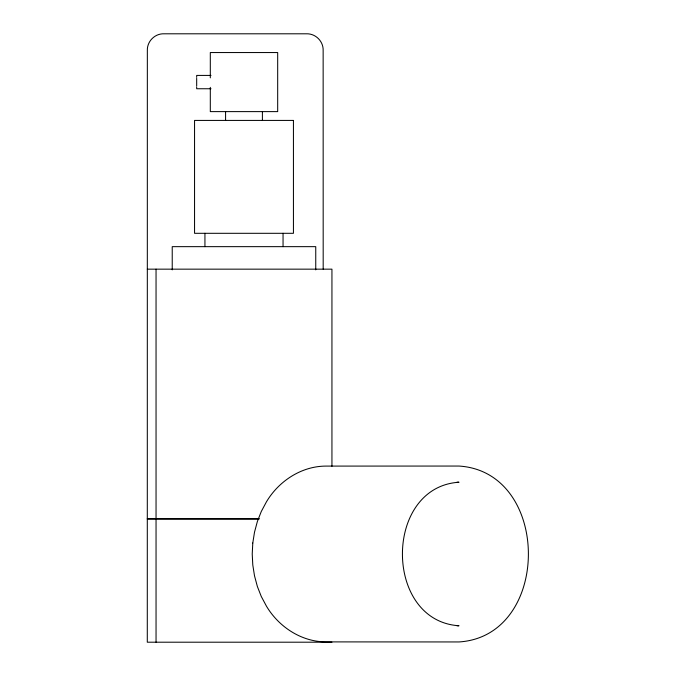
<?xml version="1.0" encoding="UTF-8"?>
<svg xmlns="http://www.w3.org/2000/svg" width="676" height="676" viewBox="0 0 676 676"><rect width="100%" height="100%" fill="white"/><g stroke="black" fill="none" stroke-linecap="round" stroke-linejoin="round"><path stroke-width="1.01" d="M331.941 642.2L147.292 642.2L147.343 50.768C146.878 41.363 154.905 33.335 164.31 33.8L306.177 33.8C315.574 33.335 323.601 41.363 323.145 50.768L323.187 269.158M211.013 75.416L196.682 75.416L196.682 77.368M211.013 88.75L196.682 88.75L196.682 86.798M147.292 269.158L331.941 269.158L331.941 466.288M456.934 482.233L459.029 482.233C383.562 487.024 383.562 620.965 459.029 625.756L456.934 625.756M147.292 518.813L259.576 518.813M147.292 518.991L258.553 518.991M315.751 269.868L315.751 246.655L172.228 246.655L172.228 269.868M283.05 233.305L283.05 246.655M262.398 111.616L262.398 120.421M225.581 111.616L225.581 120.421M210.304 77.867L210.304 52.551L277.684 52.551L277.684 111.616L210.304 111.616L210.304 87.356M204.938 233.305L204.938 246.655M196.682 78.365L196.682 85.801M156.046 269.158L156.046 642.2M252.79 543.014L252.224 553.999L252.79 564.975L254.497 575.775L257.37 586.498L261.266 596.46L266.428 606.127C278.698 626.838 301.352 641.786 325.781 641.896L459.029 641.947C551.506 636.074 551.506 471.924 459.029 466.051L325.781 466.094C301.352 466.203 278.698 481.16 266.428 501.862L261.266 511.529L257.37 521.492L254.497 532.223L252.79 543.014M293.435 120.421L194.553 120.421L194.553 233.305L293.435 233.305L293.435 120.421"/></g></svg>
